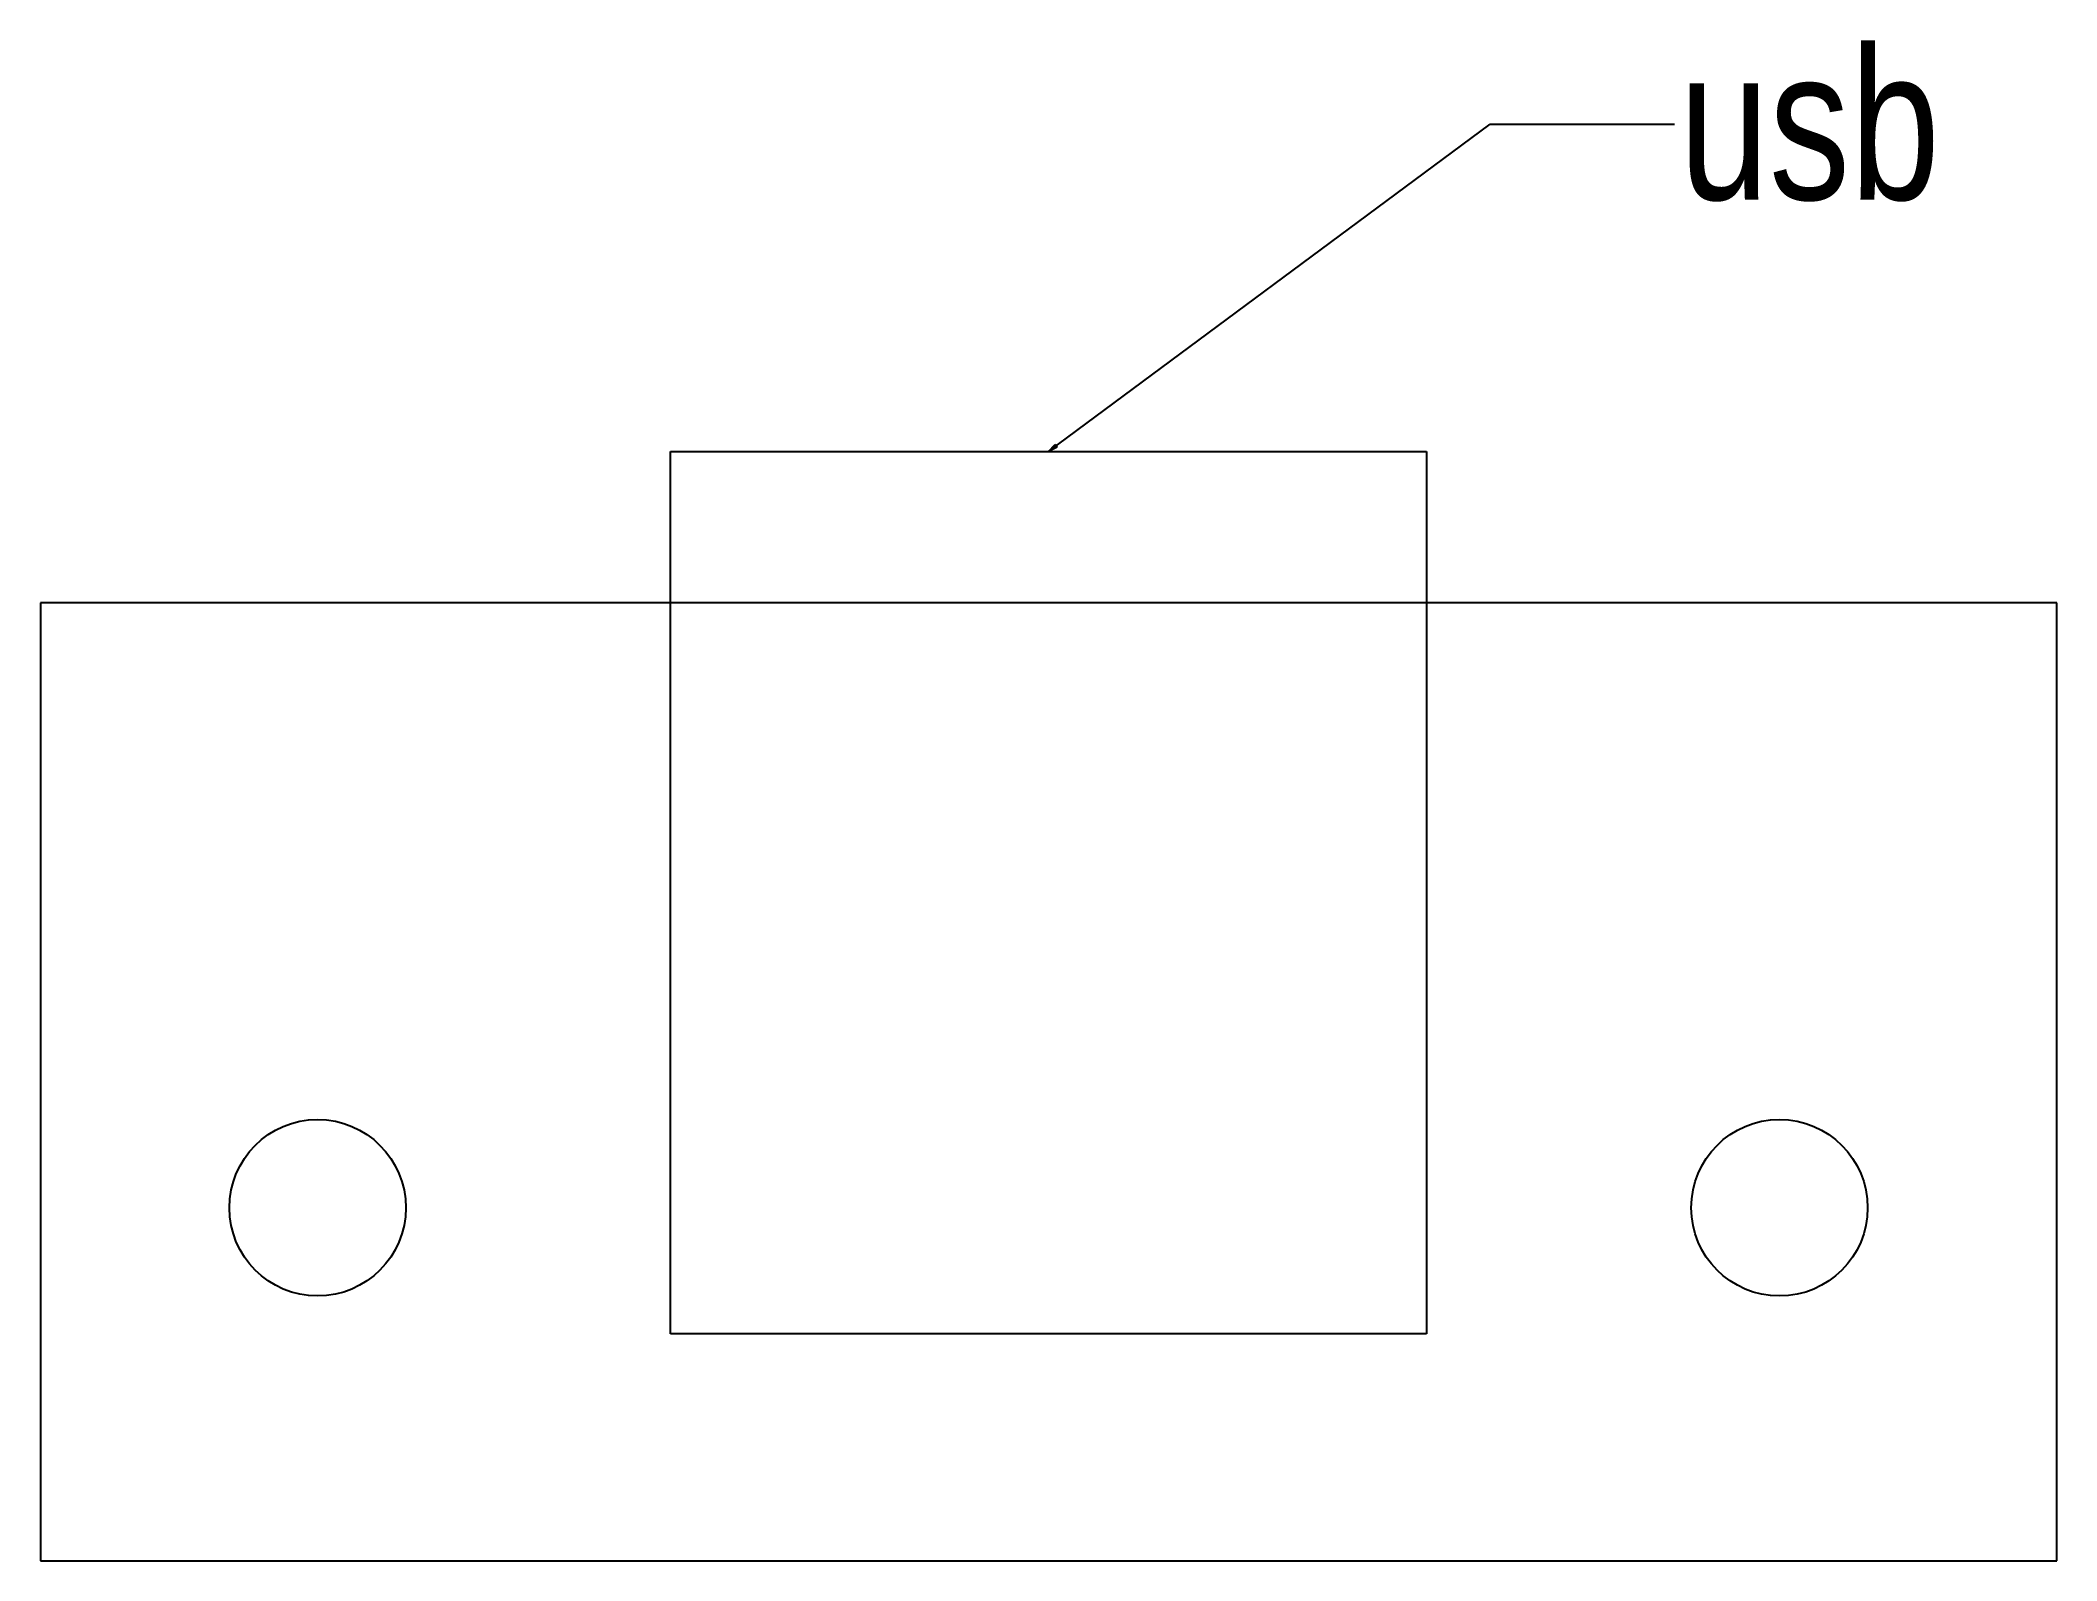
# Model space of a CAD drawing. Extents: x 44.1 to 84.1, y -6.7 to 23.5.
import ezdxf

# ---------------------------------------------------------------- set-up
doc = ezdxf.new("R2010")
doc.units = 0
doc.header["$LTSCALE"] = 0.64311
doc.header["$MEASUREMENT"] = 0
doc.layers.get('0').update_dxf_attribs({"linetype": 'CONTINUOUS'})
doc.layers.add('3_ALL_AXES', color=7, linetype='CONTINUOUS')
doc.layers.add('5_ALL_CURVES', color=7, linetype='CONTINUOUS')
doc.styles.get("Standard").update_dxf_attribs({"font": 'txt', "width": 0.8})
doc.dimstyles.get("Standard").update_dxf_attribs({"dimtxt": 0.15625, "dimasz": 0.1875, "dimexe": 0.18, "dimexo": 0.0625, "dimgap": 0.09, "dimtad": 0, "dimtih": 1, "dimtoh": 1, "dimzin": 4, "dimdsep": 46, "dimtxsty": 'STANDARD', "dimblk": 'CLOSED', "dimblk1": 'CLOSED', "dimblk2": 'CLOSED', "dimcen": 0.09, "dimadec": 0, "dimazin": 0, "dimtp": 0.01, "dimtm": 0.01, "dimtfac": 1, "dimtofl": 0, "dimtmove": 0, "dimatfit": 3, "dimldrblk": 'CLOSED', "dimfxl": 1, "dimtolj": 1, "dimtzin": 4, "dimarcsym": 0})

# ---------------------------------------------------------------- blocks, each defined once
blk = doc.blocks.new('_Closed')
at = {"color": 0, "linetype": 'ByBlock', "lineweight": -2}
for p, q in [((-1, 0.166667), (0, 0)), ((-1, 0.166667), (-1, -0.166667)), ((0, 0), (-1, -0.166667)), ((0, 0), (-1, 0))]:
    blk.add_line(p, q, dxfattribs=at)

msp = doc.modelspace()

# ---------------------------------------------------------------- linework, layer by layer
at = {"color": 7, "linetype": 'Continuous'}
for p, q in [((44.116, 12.317), (44.116, -6.683)), ((84.116, 12.317), (44.116, 12.317)), ((84.116, -6.683), (84.116, 12.317)), ((44.116, -6.683), (84.116, -6.683))]:
    msp.add_line(p, q, dxfattribs=at)
at = {"layer": '3_ALL_AXES', "color": 7, "linetype": 'Continuous'}
for centre in [(49.616, 0.317), (78.616, 0.317)]:
    msp.add_circle(centre, 1.75, dxfattribs=at)
at = {"layer": '5_ALL_CURVES', "color": 40, "linetype": 'Continuous'}
for p, q in [((56.616, -2.183), (56.616, 15.317)), ((56.616, 15.317), (71.616, 15.317)), ((71.616, 15.317), (71.616, -2.183)), ((71.616, -2.183), (56.616, -2.183))]:
    msp.add_line(p, q, dxfattribs=at)

# ---------------------------------------------------------------- texts
at = {"insert": (76.626, 23.312), "char_height": 3, "attachment_point": 1}
msp.add_mtext('usb', dxfattribs=at)

# ---------------------------------------------------------------- leaders
at = {"annotation_type": 0, "has_hookline": 1, "hookline_direction": 1, "text_width": 6.4}
msp.add_leader([(64.116, 15.317), (72.876, 21.812), (76.536, 21.812)], dimstyle='STANDARD', override={"dimexe": 0.210472, "dimexo": 0.073081, "dimgap": 0.09, "dimtad": 0, "dimdec": 4, "dimzin": 0, "dimcen": 0.105236, "dimtp": 0, "dimtm": 0, "dimtdec": 4, "dimtzin": 0}, dxfattribs=at)

doc.saveas('drawing.dxf')
